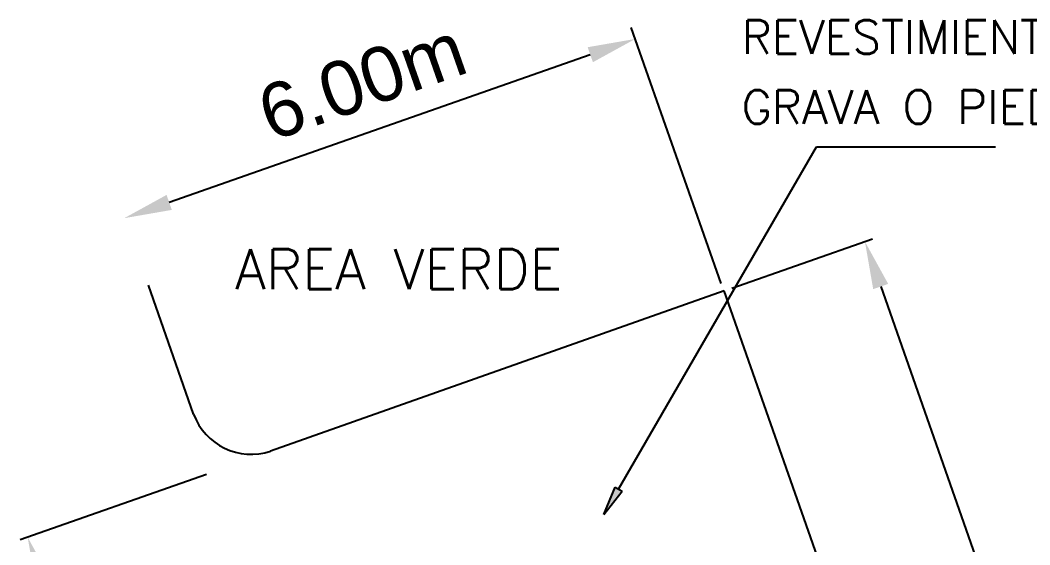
# Model space of a CAD drawing. Header units: millimetres. Extents: x 604785 to 1211550, y 1310998 to 2622648.
# Drawn here: x 605039.38 to 605064.81, y 1311165.13 to 1311178.35 of the extents above; entities that cross this region are included whole.
import ezdxf

# ---------------------------------------------------------------- set-up
doc = ezdxf.new("R2010")
doc.units = ezdxf.units.MM
doc.styles.add('PUNTOS PI', font='arial.ttf', dxfattribs={"height": 2.75})
doc.styles.add('ROMANS', font='ROMANS', dxfattribs={"height": 0.2})

msp = doc.modelspace()

# ---------------------------------------------------------------- hatches: boundary and pattern name
h = msp.add_hatch(color=1)
h.dxf.hatch_style = 1
h.paths.add_polyline_path([(605054.5401942902, 1311166.484413624), (605054.3658167177, 1311166.585090562), (605054.0831457017, 1311165.894136123)])

# ---------------------------------------------------------------- linework, layer by layer
at = {"color": 1}
for p, q in [((605057.0339163386, 1311171.711771995), (605054.7705412386, 1311178.163757241)), ((605053.7398139627, 1311177.476851453), (605043.1364373157, 1311173.757156233)), ((605057.3033441609, 1311171.594382828), (605060.844453663, 1311172.836750129)), ((605061.0530005613, 1311171.638205931), (605069.3763658538, 1311147.914184984)), ((605044.0728585488, 1311166.901665875), (605039.3843056823, 1311165.257466546)), ((605054.0831457018, 1311165.894136123), (605054.3658167177, 1311166.585090562)), ((605054.0831457016, 1311165.894136123), (605054.5401942902, 1311166.484413624)), ((605054.3658167177, 1311166.585090562), (605054.5401942902, 1311166.484413624))]:
    msp.add_line(p, q, dxfattribs=at)
for p, q in [((605054.4530055043, 1311166.534752093), (605059.4329214825, 1311175.160219585)), ((605059.4329214825, 1311175.160219585), (605063.9405569969, 1311175.160219585)), ((605043.7511519972, 1311168.424991782), (605042.6114140813, 1311171.673577574)), ((605057.1146220458, 1311171.528171324), (605045.6902675757, 1311167.491453497)), ((605066.2325253738, 1311145.539484991), (605057.1146220458, 1311171.528171324))]:
    msp.add_line(p, q)
msp.add_arc((605045.2030060159, 1311168.960032792), 1.547303775437057, 200.2299818694988, 288.3553858134294)
for points in [[(605053.6736089052, 1311177.665575829), (605053.8060190203, 1311177.288127076), (605054.8721602226, 1311177.874081798)], [(605043.0702322581, 1311173.94588061), (605043.2026423733, 1311173.568431856), (605042.0040910556, 1311173.359925887)], [(605061.2417226854, 1311171.704417438), (605060.864278455, 1311171.571994431), (605060.6557315477, 1311172.770538626)], [(605040.1588786959, 1311164.257448223), (605039.7814158977, 1311164.125078151), (605039.5730370814, 1311165.323651582)]]:
    msp.add_solid(points, dxfattribs=at)

# ---------------------------------------------------------------- texts
at = {"style": 'ROMANS'}
for s, height, p in [('REVESTIMIENTO DE AREA DE PARQUEO', 0.84375, (605057.5506502087, 1311177.502724027)), ('GRAVA O PIEDRIN DE 3/4 PULGADA', 0.84375, (605057.5506502087, 1311175.740199173)), ('AREA VERDE', 1.0125, (605044.7938832453, 1311171.568688486))]:
    msp.add_text(s, height=height, dxfattribs=at).set_placement(p)
at = {"insert": (605047.9929848319, 1311176.808554455), "char_height": 1.375, "attachment_point": 5, "rotation": 19.3310181092105, "style": 'PUNTOS PI'}
msp.add_mtext('\\A1;6.00m', dxfattribs=at)

doc.saveas('drawing.dxf')
